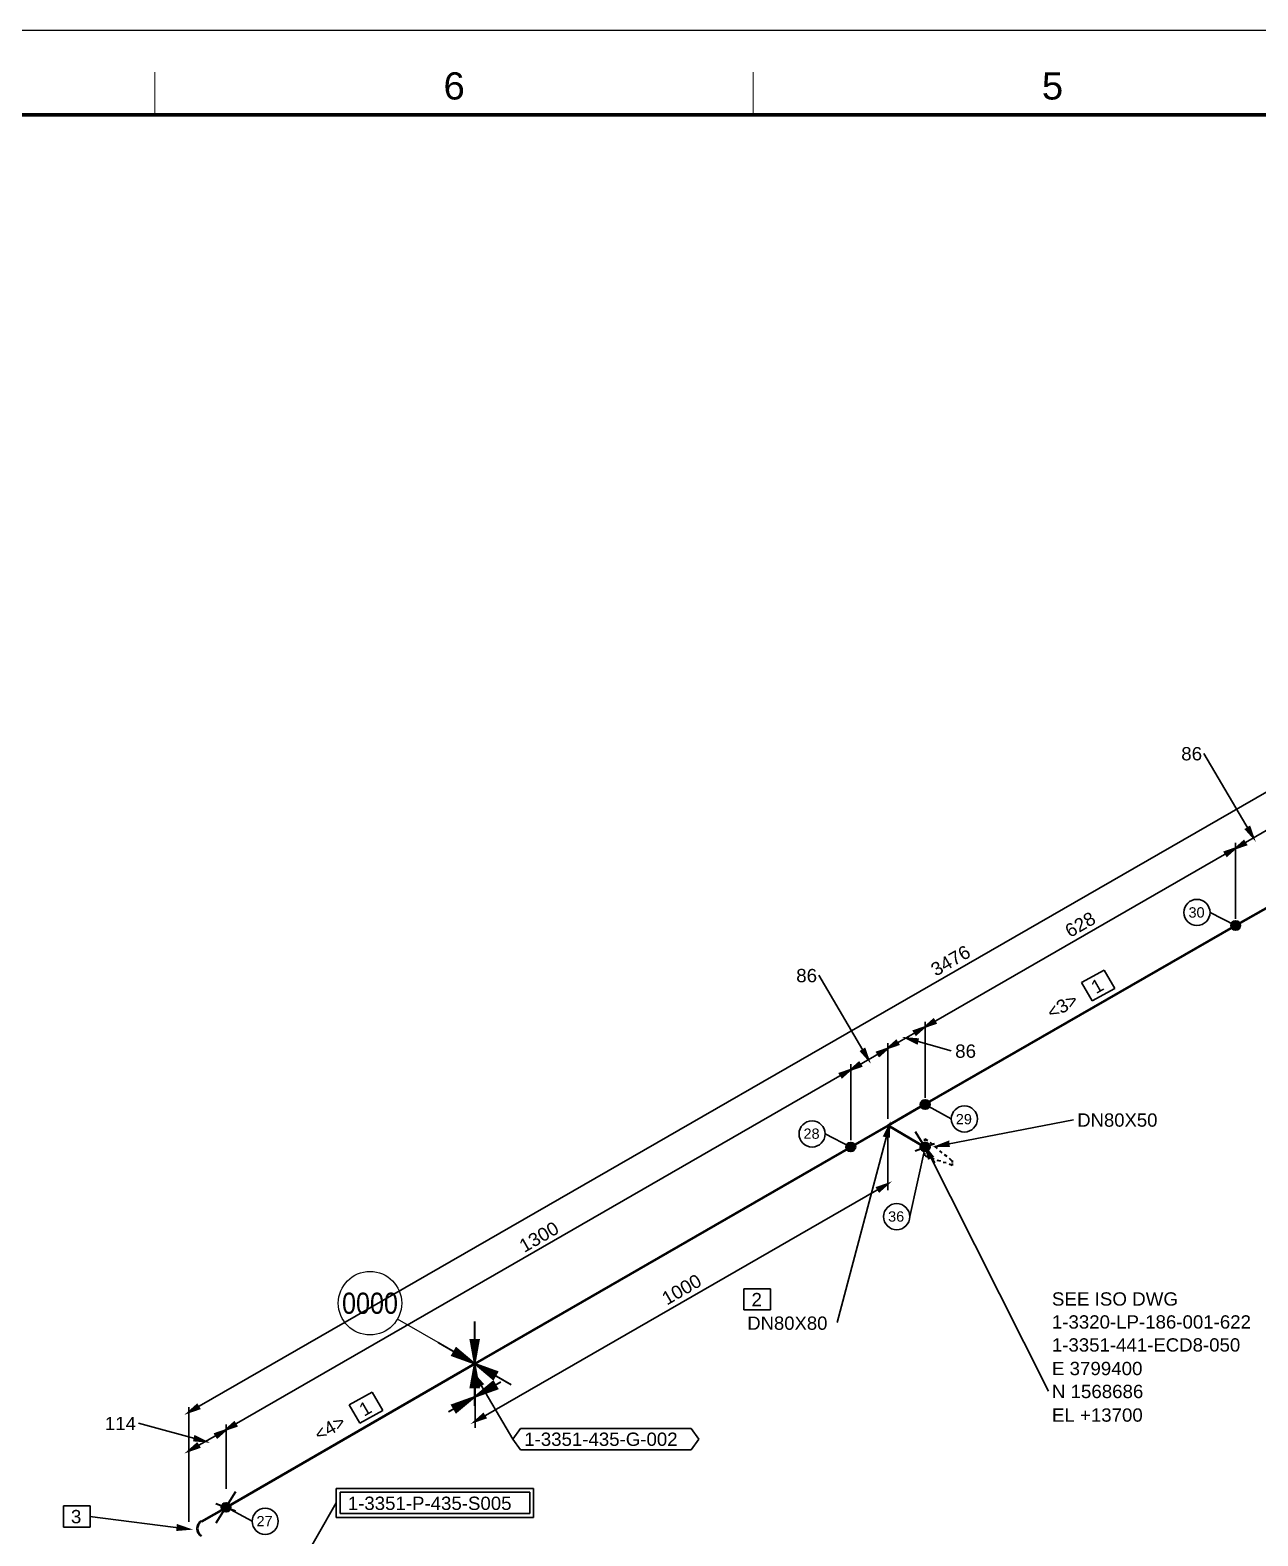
# Model space of a CAD drawing. Header units: inches. Extents: x 0 to 841, y 0 to 594.
# Drawn here: x 212.3 to 415.5, y 344.9 to 594 of the extents above; entities that cross this region are included whole.
import ezdxf
from ezdxf.enums import TextEntityAlignment as Align

# ---------------------------------------------------------------- set-up
doc = ezdxf.new("R2010")
doc.units = ezdxf.units.IN
doc.header["$MEASUREMENT"] = 0
for name, color, linetype in [('AD1', 7, 'Continuous'), ('AD2', 7, 'Continuous'), ('AD3', 7, 'Continuous'), ('BG Border', 7, 'Continuous'), ('DIMLINES', 7, 'Continuous'), ('DIMTEXT', 7, 'Continuous'), ('ISOTEXT', 7, 'Continuous'), ('NODE', 7, 'Continuous'), ('NOZZLES', 7, 'Continuous'), ('PIPE', 7, 'Continuous'), ('SUPP', 7, 'Continuous'), ('WELDS', 7, 'Continuous')]:
    doc.layers.add(name, color=color, linetype=linetype)
doc.styles.add('Arial', font='arial.ttf')

msp = doc.modelspace()

# ---------------------------------------------------------------- hatches: boundary and pattern name
at = {"layer": 'DIMLINES', "linetype": 'Continuous'}
for points in [[(413.48, 461.8), (414.76, 460.36), (414.12, 462.2)], [(410.36, 457.4), (411.8, 458.68), (409.96, 458.04)], [(413.16, 459.88), (411.72, 458.6), (413.56, 459.24)], [(358.92, 427.8), (360.36, 429.08), (358.52, 428.44)], [(361.8, 430.36), (360.36, 429.08), (362.2, 429.72)], [(355.64, 426.84), (354.2, 425.56), (356.04, 426.2)], [(359.24, 427.08), (357.32, 427.24), (359.08, 426.36)], [(349.8, 425.08), (351.08, 423.64), (350.44, 425.48)], [(352.84, 424.28), (354.28, 425.56), (352.44, 424.92)], [(346.68, 420.76), (348.12, 422.04), (346.28, 421.4)], [(349.48, 423.24), (348.04, 421.96), (349.88, 422.6)], [(352.84, 401.88), (354.28, 403.16), (352.44, 402.52)], [(239.96, 366.6), (238.52, 365.32), (240.36, 365.96)], [(246.12, 363.72), (244.68, 362.44), (246.52, 363.08)], [(287.32, 365.08), (285.88, 363.8), (287.72, 364.44)], [(239.48, 360.68), (241.4, 360.52), (239.64, 361.4)], [(243.32, 361.16), (244.76, 362.44), (242.92, 361.8)], [(239.96, 360.2), (238.52, 358.92), (240.36, 359.56)]]:
    msp.add_hatch(color=2, dxfattribs=at).paths.add_polyline_path(points)
at = {"layer": 'DIMLINES', "linetype": 'ByBlock'}
h = msp.add_hatch(dxfattribs=at)
h.set_pattern_fill('LINE', scale=25.4, style=0)
h.paths.add_polyline_path([(413.48, 461.8), (414.76, 460.36), (414.12, 462.2)])
h = msp.add_hatch(dxfattribs=at)
h.set_pattern_fill('LINE', scale=25.4, style=0)
h.paths.add_polyline_path([(410.36, 457.4), (411.8, 458.68), (409.96, 458.04)])
h = msp.add_hatch(dxfattribs=at)
h.set_pattern_fill('LINE', scale=25.4, style=0)
h.paths.add_polyline_path([(413.16, 459.88), (411.72, 458.6), (413.56, 459.24)])
h = msp.add_hatch(dxfattribs=at)
h.set_pattern_fill('LINE', scale=25.4, style=0)
h.paths.add_polyline_path([(358.92, 427.8), (360.36, 429.08), (358.52, 428.44)])
h = msp.add_hatch(dxfattribs=at)
h.set_pattern_fill('LINE', scale=25.4, style=0)
h.paths.add_polyline_path([(361.8, 430.36), (360.36, 429.08), (362.2, 429.72)])
h = msp.add_hatch(dxfattribs=at)
h.set_pattern_fill('LINE', scale=25.4, style=0)
h.paths.add_polyline_path([(355.64, 426.84), (354.2, 425.56), (356.04, 426.2)])
h = msp.add_hatch(dxfattribs=at)
h.set_pattern_fill('LINE', scale=25.4, style=0)
h.paths.add_polyline_path([(359.24, 427.08), (357.32, 427.24), (359.08, 426.36)])
h = msp.add_hatch(dxfattribs=at)
h.set_pattern_fill('LINE', scale=25.4, style=0)
h.paths.add_polyline_path([(349.8, 425.08), (351.08, 423.64), (350.44, 425.48)])
h = msp.add_hatch(dxfattribs=at)
h.set_pattern_fill('LINE', scale=25.4, style=0)
h.paths.add_polyline_path([(352.84, 424.28), (354.28, 425.56), (352.44, 424.92)])
h = msp.add_hatch(dxfattribs=at)
h.set_pattern_fill('LINE', scale=25.4, style=0)
h.paths.add_polyline_path([(346.68, 420.76), (348.12, 422.04), (346.28, 421.4)])
h = msp.add_hatch(dxfattribs=at)
h.set_pattern_fill('LINE', scale=25.4, style=0)
h.paths.add_polyline_path([(349.48, 423.24), (348.04, 421.96), (349.88, 422.6)])
h = msp.add_hatch(dxfattribs=at)
h.set_pattern_fill('LINE', scale=25.4, style=0)
h.paths.add_polyline_path([(352.84, 401.88), (354.28, 403.16), (352.44, 402.52)])
h = msp.add_hatch(dxfattribs=at)
h.set_pattern_fill('LINE', scale=25.4, style=0)
h.paths.add_polyline_path([(239.96, 366.6), (238.52, 365.32), (240.36, 365.96)])
h = msp.add_hatch(dxfattribs=at)
h.set_pattern_fill('LINE', scale=25.4, style=0)
h.paths.add_polyline_path([(246.12, 363.72), (244.68, 362.44), (246.52, 363.08)])
h = msp.add_hatch(dxfattribs=at)
h.set_pattern_fill('LINE', scale=25.4, style=0)
h.paths.add_polyline_path([(287.32, 365.08), (285.88, 363.8), (287.72, 364.44)])
h = msp.add_hatch(dxfattribs=at)
h.set_pattern_fill('LINE', scale=25.4, style=0)
h.paths.add_polyline_path([(239.48, 360.68), (241.4, 360.52), (239.64, 361.4)])
h = msp.add_hatch(dxfattribs=at)
h.set_pattern_fill('LINE', scale=25.4, style=0)
h.paths.add_polyline_path([(243.32, 361.16), (244.76, 362.44), (242.92, 361.8)])
h = msp.add_hatch(dxfattribs=at)
h.set_pattern_fill('LINE', scale=25.4, style=0)
h.paths.add_polyline_path([(239.96, 360.2), (238.52, 358.92), (240.36, 359.56)])
at = {"layer": 'ISOTEXT', "linetype": 'Continuous'}
for points in [[(354.44, 410.92), (354.52, 412.84), (353.64, 411.08)], [(361.72, 407.64), (360.52, 409.16), (361, 407.32)], [(364.28, 410.12), (362.44, 409.4), (364.36, 409.4)], [(287.24, 370.04), (285.96, 371.48), (286.6, 369.64)], [(236.68, 345.88), (238.6, 346.04), (236.76, 346.68)]]:
    msp.add_hatch(color=2, dxfattribs=at).paths.add_polyline_path(points)
at = {"layer": 'ISOTEXT', "linetype": 'ByBlock'}
h = msp.add_hatch(dxfattribs=at)
h.set_pattern_fill('LINE', scale=25.4, style=0)
h.paths.add_polyline_path([(354.44, 410.92), (354.52, 412.84), (353.64, 411.08)])
h = msp.add_hatch(dxfattribs=at)
h.set_pattern_fill('LINE', scale=25.4, style=0)
h.paths.add_polyline_path([(361.72, 407.64), (360.52, 409.16), (361, 407.32)])
h = msp.add_hatch(dxfattribs=at)
h.set_pattern_fill('LINE', scale=25.4, style=0)
h.paths.add_polyline_path([(364.28, 410.12), (362.44, 409.4), (364.36, 409.4)])
h = msp.add_hatch(dxfattribs=at)
h.set_pattern_fill('LINE', scale=25.4, style=0)
h.paths.add_polyline_path([(287.24, 370.04), (285.96, 371.48), (286.6, 369.64)])
h = msp.add_hatch(dxfattribs=at)
h.set_pattern_fill('LINE', scale=25.4, style=0)
h.paths.add_polyline_path([(236.68, 345.88), (238.6, 346.04), (236.76, 346.68)])
at = {"layer": 'NOZZLES', "linetype": 'Continuous'}
h = msp.add_hatch(color=7, dxfattribs=at)
edge = h.paths.add_edge_path()
edge.add_arc((411.8, 445.88), 0.76, 0, 360)
at = {"layer": 'NOZZLES', "linetype": 'ByBlock'}
h = msp.add_hatch(dxfattribs=at)
h.set_pattern_fill('LINE', scale=25.4, style=0)
edge = h.paths.add_edge_path()
edge.add_arc((411.8, 445.88), 0.76, 0, 360)
at = {"layer": 'NOZZLES', "linetype": 'Continuous'}
h = msp.add_hatch(color=7, dxfattribs=at)
edge = h.paths.add_edge_path()
edge.add_arc((360.44, 416.28), 0.76, 0, 360)
at = {"layer": 'NOZZLES', "linetype": 'ByBlock'}
h = msp.add_hatch(dxfattribs=at)
h.set_pattern_fill('LINE', scale=25.4, style=0)
edge = h.paths.add_edge_path()
edge.add_arc((360.44, 416.28), 0.76, 0, 360)
at = {"layer": 'NOZZLES', "linetype": 'Continuous'}
h = msp.add_hatch(color=7, dxfattribs=at)
edge = h.paths.add_edge_path()
edge.add_arc((348.12, 409.24), 0.76, 0, 360)
at = {"layer": 'NOZZLES', "linetype": 'ByBlock'}
h = msp.add_hatch(dxfattribs=at)
h.set_pattern_fill('LINE', scale=25.4, style=0)
edge = h.paths.add_edge_path()
edge.add_arc((348.12, 409.24), 0.76, 0, 360)
at = {"layer": 'NOZZLES', "linetype": 'Continuous'}
h = msp.add_hatch(color=7, dxfattribs=at)
edge = h.paths.add_edge_path()
edge.add_arc((360.44, 409.24), 0.76, 0, 360)
at = {"layer": 'NOZZLES', "linetype": 'ByBlock'}
h = msp.add_hatch(dxfattribs=at)
h.set_pattern_fill('LINE', scale=25.4, style=0)
edge = h.paths.add_edge_path()
edge.add_arc((360.44, 409.24), 0.76, 0, 360)
at = {"layer": 'NOZZLES', "linetype": 'Continuous'}
h = msp.add_hatch(color=7, dxfattribs=at)
edge = h.paths.add_edge_path()
edge.add_arc((244.76, 349.64), 0.76, 0, 360)
at = {"layer": 'NOZZLES', "linetype": 'ByBlock'}
h = msp.add_hatch(dxfattribs=at)
h.set_pattern_fill('LINE', scale=25.4, style=0)
edge = h.paths.add_edge_path()
edge.add_arc((244.76, 349.64), 0.76, 0, 360)

# ---------------------------------------------------------------- linework, layer by layer
msp.add_circle((285.9, 373.4), 0.25)
at = {"layer": 'AD1', "color": 2, "linetype": 'Continuous', "lineweight": 30}
for p, q in [((285.96, 371.48), (287.24, 370.04)), ((286.6, 369.64), (285.96, 371.48))]:
    msp.add_line(p, q, dxfattribs=at)
at = {"layer": 'AD2', "color": 2, "linetype": 'Continuous', "lineweight": 30}
msp.add_line((287.24, 370.04), (286.6, 369.64), dxfattribs=at)
at = {"layer": 'AD3', "color": 2, "linetype": 'Continuous', "lineweight": 30}
msp.add_line((285.96, 371.48), (292.2, 360.92), dxfattribs=at)
at = {"layer": 'BG Border', "color": 7, "linetype": 'Continuous', "lineweight": 25}
msp.add_line((0, 594), (841, 594), dxfattribs=at)
at = {"layer": 'BG Border', "color": 7, "linetype": 'Continuous', "lineweight": 13}
for p, q in [((233, 580), (233, 587.02)), ((332, 580), (332, 587.02))]:
    msp.add_line(p, q, dxfattribs=at)
at = {"layer": 'BG Border', "color": 3, "linetype": 'Continuous', "lineweight": 120}
msp.add_line((35, 580), (827, 580), dxfattribs=at)
msp.add_lwpolyline([(827, 580), (35, 580), (35, 14), (827, 14)], close=True, dxfattribs=at)
at = {"layer": 'DIMLINES', "color": 2, "linetype": 'Continuous', "lineweight": 30}
for p, q in [((238.52, 365.32), (525.8, 530.6)), ((414.76, 460.36), (406.52, 474.36)), ((411.72, 458.6), (417.88, 462.2)), ((413.48, 461.8), (414.12, 462.2)), ((414.76, 460.36), (413.48, 461.8)), ((414.12, 462.2), (414.76, 460.36)), ((360.36, 429.08), (411.8, 458.68)), ((409.96, 458.04), (411.8, 458.68)), ((411.8, 458.68), (410.36, 457.4)), ((411.72, 458.6), (413.16, 459.88)), ((413.56, 459.24), (411.72, 458.6)), ((411.8, 459.56), (411.8, 447)), ((413.16, 459.88), (413.56, 459.24)), ((410.36, 457.4), (409.96, 458.04)), ((351.08, 423.64), (342.84, 437.64)), ((354.2, 425.56), (360.36, 429.08)), ((358.52, 428.44), (360.36, 429.08)), ((358.92, 427.8), (358.52, 428.44)), ((360.36, 429.08), (358.92, 427.8)), ((360.36, 429.08), (361.8, 430.36)), ((362.2, 429.72), (360.36, 429.08)), ((360.44, 429.96), (360.44, 417.4)), ((361.8, 430.36), (362.2, 429.72)), ((354.2, 425.56), (355.64, 426.84)), ((356.04, 426.2), (354.2, 425.56)), ((354.28, 426.44), (354.28, 413.88)), ((355.64, 426.84), (356.04, 426.2)), ((357.32, 427.24), (359.24, 427.08)), ((359.08, 426.36), (357.32, 427.24)), ((357.32, 427.24), (364.76, 425.16)), ((359.24, 427.08), (359.08, 426.36)), ((348.04, 421.96), (354.28, 425.56)), ((349.8, 425.08), (350.44, 425.48)), ((351.08, 423.64), (349.8, 425.08)), ((350.44, 425.48), (351.08, 423.64)), ((352.44, 424.92), (354.28, 425.56)), ((352.84, 424.28), (352.44, 424.92)), ((354.28, 425.56), (352.84, 424.28)), ((244.68, 362.44), (348.12, 422.04)), ((346.28, 421.4), (348.12, 422.04)), ((346.68, 420.76), (346.28, 421.4)), ((348.12, 422.04), (346.68, 420.76)), ((348.04, 421.96), (349.48, 423.24)), ((349.88, 422.6), (348.04, 421.96)), ((348.12, 422.92), (348.12, 410.36)), ((349.48, 423.24), (349.88, 422.6)), ((354.28, 402.12), (354.28, 411.48)), ((285.88, 363.8), (354.28, 403.16)), ((352.44, 402.52), (354.28, 403.16)), ((352.84, 401.88), (352.44, 402.52)), ((354.28, 403.16), (352.84, 401.88)), ((285.96, 362.76), (285.96, 370.04)), ((238.52, 365.32), (239.96, 366.6)), ((238.6, 366.2), (238.6, 347.24)), ((239.96, 366.6), (240.36, 365.96)), ((240.36, 365.96), (238.52, 365.32)), ((244.68, 362.44), (246.12, 363.72)), ((246.12, 363.72), (246.52, 363.08)), ((285.88, 363.8), (287.32, 365.08)), ((287.72, 364.44), (285.88, 363.8)), ((287.32, 365.08), (287.72, 364.44)), ((241.4, 360.52), (230.28, 363.56)), ((238.52, 358.92), (244.76, 362.44)), ((239.48, 360.68), (239.64, 361.4)), ((239.64, 361.4), (241.4, 360.52)), ((242.92, 361.8), (244.76, 362.44)), ((243.32, 361.16), (242.92, 361.8)), ((244.76, 362.44), (243.32, 361.16)), ((246.52, 363.08), (244.68, 362.44)), ((244.76, 363.32), (244.76, 352.68)), ((238.52, 358.92), (239.96, 360.2)), ((240.36, 359.56), (238.52, 358.92)), ((241.4, 360.52), (239.48, 360.68)), ((239.96, 360.2), (240.36, 359.56))]:
    msp.add_line(p, q, dxfattribs=at)
at = {"layer": 'DIMLINES', "color": 2, "linetype": 'Continuous', "lineweight": 30, "const_width": 0.3}
for points in [[(413.48, 461.8), (414.76, 460.36), (414.12, 462.2)], [(410.36, 457.4), (411.8, 458.68), (409.96, 458.04)], [(413.16, 459.88), (411.72, 458.6), (413.56, 459.24)], [(358.92, 427.8), (360.36, 429.08), (358.52, 428.44)], [(361.8, 430.36), (360.36, 429.08), (362.2, 429.72)], [(352.84, 424.28), (354.28, 425.56), (352.44, 424.92)], [(355.64, 426.84), (354.2, 425.56), (356.04, 426.2)], [(359.24, 427.08), (357.32, 427.24), (359.08, 426.36)], [(349.48, 423.24), (348.04, 421.96), (349.88, 422.6)], [(349.8, 425.08), (351.08, 423.64), (350.44, 425.48)], [(346.68, 420.76), (348.12, 422.04), (346.28, 421.4)], [(352.84, 401.88), (354.28, 403.16), (352.44, 402.52)], [(239.96, 366.6), (238.52, 365.32), (240.36, 365.96)], [(246.12, 363.72), (244.68, 362.44), (246.52, 363.08)], [(287.32, 365.08), (285.88, 363.8), (287.72, 364.44)], [(239.48, 360.68), (241.4, 360.52), (239.64, 361.4)], [(243.32, 361.16), (244.76, 362.44), (242.92, 361.8)], [(239.96, 360.2), (238.52, 358.92), (240.36, 359.56)]]:
    msp.add_lwpolyline(points, close=True, dxfattribs=at)
at = {"layer": 'ISOTEXT', "color": 2, "linetype": 'Continuous', "lineweight": 30}
for p, q in [((411.8, 445.88), (407.56, 448.04)), ((390.04, 438.52), (386.28, 436.44)), ((391.8, 435.48), (390.04, 438.52)), ((386.28, 436.44), (388.04, 433.4)), ((388.04, 433.4), (391.8, 435.48)), ((360.44, 416.28), (364.76, 413.88)), ((362.44, 409.4), (385, 413.72)), ((348.12, 409.24), (343.88, 411.4)), ((354.52, 412.84), (345.88, 380.2)), ((353.64, 411.08), (354.52, 412.84)), ((354.44, 410.92), (353.64, 411.08)), ((354.52, 412.84), (354.44, 410.92)), ((360.44, 409.24), (357.88, 397.72)), ((360.52, 409.16), (380.84, 368.84)), ((360.52, 409.16), (361.72, 407.64)), ((361, 407.32), (360.52, 409.16)), ((362.44, 409.4), (364.28, 410.12)), ((364.36, 409.4), (362.44, 409.4)), ((364.28, 410.12), (364.36, 409.4)), ((361.72, 407.64), (361, 407.32)), ((334.84, 385.8), (330.44, 385.8)), ((330.44, 385.8), (330.44, 382.28)), ((334.84, 382.28), (334.84, 385.8)), ((330.44, 382.28), (334.84, 382.28)), ((268.92, 368.68), (265.16, 366.6)), ((270.68, 365.64), (268.92, 368.68)), ((265.16, 366.6), (266.92, 363.56)), ((266.92, 363.56), (270.68, 365.64)), ((293.48, 362.68), (292.2, 360.92)), ((321.72, 362.68), (293.48, 362.68)), ((323, 360.92), (321.72, 362.68)), ((292.2, 360.92), (293.48, 359.16)), ((293.48, 359.16), (321.72, 359.16)), ((321.72, 359.16), (323, 360.92)), ((295.64, 352.76), (263, 352.76)), ((263, 352.76), (263, 347.96)), ((295, 352.12), (263.64, 352.12)), ((263.64, 352.12), (263.64, 348.6)), ((295, 348.6), (295, 352.12)), ((295.64, 347.96), (295.64, 352.76)), ((222.28, 349.88), (217.88, 349.88)), ((217.88, 349.88), (217.88, 346.36)), ((222.28, 346.36), (222.28, 349.88)), ((244.76, 349.64), (249.08, 347.32)), ((255.16, 336.76), (263, 350.36)), ((217.88, 346.36), (222.28, 346.36)), ((238.6, 346.04), (222.2, 348.12)), ((236.68, 345.88), (236.76, 346.68)), ((236.76, 346.68), (238.6, 346.04)), ((263, 347.96), (295.64, 347.96)), ((263.64, 348.6), (295, 348.6)), ((238.6, 346.04), (236.68, 345.88))]:
    msp.add_line(p, q, dxfattribs=at)
at = {"layer": 'ISOTEXT', "color": 2, "linetype": 'Continuous', "lineweight": 30, "const_width": 0.3}
for points in [[(354.44, 410.92), (354.52, 412.84), (353.64, 411.08)], [(361.72, 407.64), (360.52, 409.16), (361, 407.32)], [(364.28, 410.12), (362.44, 409.4), (364.36, 409.4)], [(287.24, 370.04), (285.96, 371.48), (286.6, 369.64)], [(236.68, 345.88), (238.6, 346.04), (236.76, 346.68)]]:
    msp.add_lwpolyline(points, close=True, dxfattribs=at)
at = {"layer": 'ISOTEXT', "color": 2, "linetype": 'Continuous', "lineweight": 30}
for centre in [(405.4, 448.04), (366.92, 413.88), (341.72, 411.4), (355.72, 397.72), (251.24, 347.32)]:
    msp.add_circle(centre, 2.16, dxfattribs=at)
at = {"layer": 'NODE', "color": 7}
msp.add_line((285.9, 373.4), (273.13, 380.77), dxfattribs=at)
at = {"layer": 'NODE', "color": 6}
msp.add_circle((268.58, 383.4), 5.25, dxfattribs=at)
at = {"layer": 'NOZZLES', "color": 7, "linetype": 'Continuous', "lineweight": 35}
for centre in [(411.8, 445.88), (360.44, 416.28), (348.12, 409.24), (360.44, 409.24), (244.76, 349.64)]:
    msp.add_circle(centre, 0.76, dxfattribs=at)
at = {"layer": 'PIPE', "color": 7, "linetype": 'Continuous', "lineweight": 50}
for p, q in [((418, 449.4), (411.8, 445.9)), ((411.8, 445.9), (360.4, 416.3)), ((360.4, 416.3), (354.3, 412.8)), ((354.3, 412.8), (348.1, 409.2)), ((354.3, 412.8), (360.4, 409.2)), ((348.1, 409.2), (286, 373.4)), ((286, 373.4), (244.8, 349.6)), ((244.8, 349.6), (240.7, 347.3))]:
    msp.add_line(p, q, dxfattribs=at)
at = {"layer": 'PIPE', "color": 7, "linetype": 'Continuous', "lineweight": 35}
for p, q in [((360.4, 410.2), (360.4, 410.6)), ((360.4, 410.6), (360.8, 410.3)), ((360.4, 409.2), (360.4, 409.7)), ((360.4, 408.7), (360.4, 409.2)), ((361.2, 410), (361.6, 409.7)), ((362, 409.4), (362.4, 409)), ((362.8, 408.6), (363.2, 408.3)), ((360.4, 407.8), (360.4, 408.2)), ((361, 407.5), (360.5, 407.7)), ((361.9, 407.2), (361.4, 407.4)), ((363, 406.9), (362.4, 407)), ((363.9, 406.6), (363.4, 406.7)), ((363.6, 408), (364, 407.7)), ((364.4, 407.4), (364.8, 407)), ((364.9, 406.2), (364.4, 406.4)), ((364.9, 407), (364.9, 406.7)), ((364.9, 406.5), (364.9, 406.2))]:
    msp.add_line(p, q, dxfattribs=at)
at = {"layer": 'PIPE', "color": 7, "linetype": 'Continuous', "lineweight": 50}
msp.add_arc((241.37, 346.12), 1.39, 119.982, 240.019, dxfattribs=at)
at = {"layer": 'SUPP', "color": 4, "const_width": 0.3}
for points in [[(285.9, 373.65), (285.9, 380.4)], [(285.68, 373.52), (279.84, 376.9)], [(285.9, 373.15), (285.9, 366.4)], [(286.12, 373.27), (291.96, 369.9)], [(290.24, 370.38), (281.56, 365.42)]]:
    msp.add_lwpolyline(points, dxfattribs=at)
for points in [[(285.9, 373.4), (282.84, 375.98), (282.14, 374.76), (285.9, 373.4)], [(285.9, 373.4), (286.6, 377.34), (285.2, 377.34), (285.9, 373.4)], [(285.9, 373.93), (286.46, 377.08), (285.34, 377.08), (285.9, 373.93)], [(285.9, 374.45), (286.32, 376.81), (285.48, 376.81), (285.9, 374.45)], [(285.9, 374.98), (286.18, 376.55), (285.62, 376.55), (285.9, 374.98)], [(285.9, 375.5), (286.04, 376.29), (285.76, 376.29), (285.9, 375.5)], [(285.45, 373.66), (283, 375.72), (282.44, 374.75), (285.45, 373.66)], [(284.99, 373.93), (283.15, 375.47), (282.73, 374.74), (284.99, 373.93)], [(284.54, 374.19), (283.31, 375.22), (283.03, 374.73), (284.54, 374.19)], [(284.08, 374.45), (283.47, 374.97), (283.33, 374.72), (284.08, 374.45)], [(285.9, 373.4), (285.2, 369.46), (286.6, 369.46), (285.9, 373.4)], [(285.9, 373.4), (288.96, 370.82), (289.66, 372.04), (285.9, 373.4)], [(285.9, 372.87), (285.34, 369.72), (286.46, 369.72), (285.9, 372.87)], [(285.9, 372.35), (285.48, 369.99), (286.32, 369.99), (285.9, 372.35)], [(285.9, 371.82), (285.62, 370.25), (286.18, 370.25), (285.9, 371.82)], [(285.9, 371.3), (285.76, 370.51), (286.04, 370.51), (285.9, 371.3)], [(286.35, 373.14), (288.8, 371.08), (289.36, 372.05), (286.35, 373.14)], [(286.81, 372.87), (288.65, 371.33), (289.07, 372.06), (286.81, 372.87)], [(287.26, 372.61), (288.49, 371.58), (288.77, 372.07), (287.26, 372.61)], [(287.72, 372.35), (288.33, 371.83), (288.47, 372.08), (287.72, 372.35)], [(285.9, 367.9), (289.67, 369.25), (288.97, 370.46), (285.9, 367.9)], [(286.36, 368.16), (289.37, 369.24), (288.81, 370.21), (286.36, 368.16)], [(286.81, 368.42), (289.07, 369.23), (288.66, 369.96), (286.81, 368.42)], [(287.27, 368.68), (288.77, 369.22), (288.5, 369.71), (287.27, 368.68)], [(287.72, 368.94), (288.48, 369.21), (288.34, 369.45), (287.72, 368.94)], [(285.9, 367.9), (282.13, 366.55), (282.83, 365.34), (285.9, 367.9)], [(285.44, 367.64), (282.43, 366.56), (282.99, 365.59), (285.44, 367.64)], [(284.99, 367.38), (282.73, 366.57), (283.14, 365.84), (284.99, 367.38)], [(284.53, 367.12), (283.03, 366.58), (283.3, 366.09), (284.53, 367.12)], [(284.08, 366.86), (283.32, 366.59), (283.46, 366.35), (284.08, 366.86)]]:
    msp.add_lwpolyline(points, close=True, dxfattribs=at)
at = {"layer": 'WELDS', "color": 7, "linetype": 'Continuous', "lineweight": 35}
for p, q in [((358.8, 411.8), (362, 406.6)), ((358.8, 408.6), (362, 409.8)), ((246.3, 352.2), (243.1, 347)), ((246.3, 349), (243.1, 350.2))]:
    msp.add_line(p, q, dxfattribs=at)
for centre in [(411.8, 445.88), (360.44, 416.28), (348.12, 409.24), (360.44, 409.24), (244.76, 349.64)]:
    msp.add_circle(centre, 0.76, dxfattribs=at)

# ---------------------------------------------------------------- texts
at = {"layer": 'BG Border', "color": 3, "style": 'Arial', "width": 1.008516}
for s, p in [('6', (282.5, 587.02)), ('5', (381.5, 587.02))]:
    msp.add_text(s, height=4.5, dxfattribs=at).set_placement(p, align=Align.TOP_CENTER)
at = {"layer": 'DIMTEXT', "color": 2, "style": 'Arial', "width": 1.008516}
for s, p in [('86', (402.8, 473.2)), ('86', (339.1, 436.5)), ('86', (365.4, 424)), ('114', (224.7, 362.4))]:
    msp.add_text(s, height=2.2, dxfattribs=at).set_placement(p)
for s, p in [('628', (384.4, 443.8)), ('3476', (362.2, 437.4)), ('1300', (294.1, 391.7)), ('1000', (317.7, 383))]:
    msp.add_text(s, height=2.2, rotation=30, dxfattribs=at).set_placement(p)
at = {"layer": 'ISOTEXT', "color": 2, "style": 'Arial'}
for s, height, width, p in [('30', 1.7, 1.008516, (404, 447.2)), ('29', 1.7, 1.008516, (365.5, 413)), ('DN80X50', 2.2, 0.995164, (385.6, 412.6)), ('28', 1.7, 1.008516, (340.3, 410.6)), ('36', 1.7, 1.008516, (354.3, 396.9)), ('2', 2.2, 1.008516, (331.7, 382.9)), ('SEE ISO DWG', 2.2, 1.00983, (381.4, 383)), ('DN80X80', 2.2, 0.995164, (331, 379)), ('1-3320-LP-186-001-622', 2.2, 1.004063, (381.4, 379.2)), ('1-3351-441-ECD8-050', 2.2, 1.00235, (381.4, 375.4)), ('E 3799400', 2.2, 1.007902, (381.4, 371.5)), ('N 1568686', 2.2, 1.006087, (381.4, 367.7)), ('EL +13700', 2.2, 1.005315, (381.4, 363.8)), ('1-3351-435-G-002', 2.2, 1.003461, (294.1, 359.8)), ('1-3351-P-435-S005', 2.2, 1.003781, (264.9, 349.2)), ('3', 2.2, 1.008516, (219.1, 347)), ('27', 1.7, 1.008516, (249.8, 346.5))]:
    msp.add_text(s, height=height, dxfattribs=dict(at, width=width)).set_placement(p)
for s, width, p in [('1', 1.008516, (388.7, 434.5)), ('<3>', 0.993892, (381.4, 430.3)), ('1', 1.008516, (267.6, 364.6)), ('<4>', 0.993892, (260.2, 360.5))]:
    msp.add_text(s, height=2.2, rotation=30, dxfattribs=dict(at, width=width)).set_placement(p)
at = {"layer": 'NODE', "color": 6, "style": 'ARIAL', "width": 0.85}
msp.add_text('0000', height=3.5, dxfattribs=at).set_placement((268.58, 383.4), align=Align.MIDDLE)

doc.saveas('drawing.dxf')
